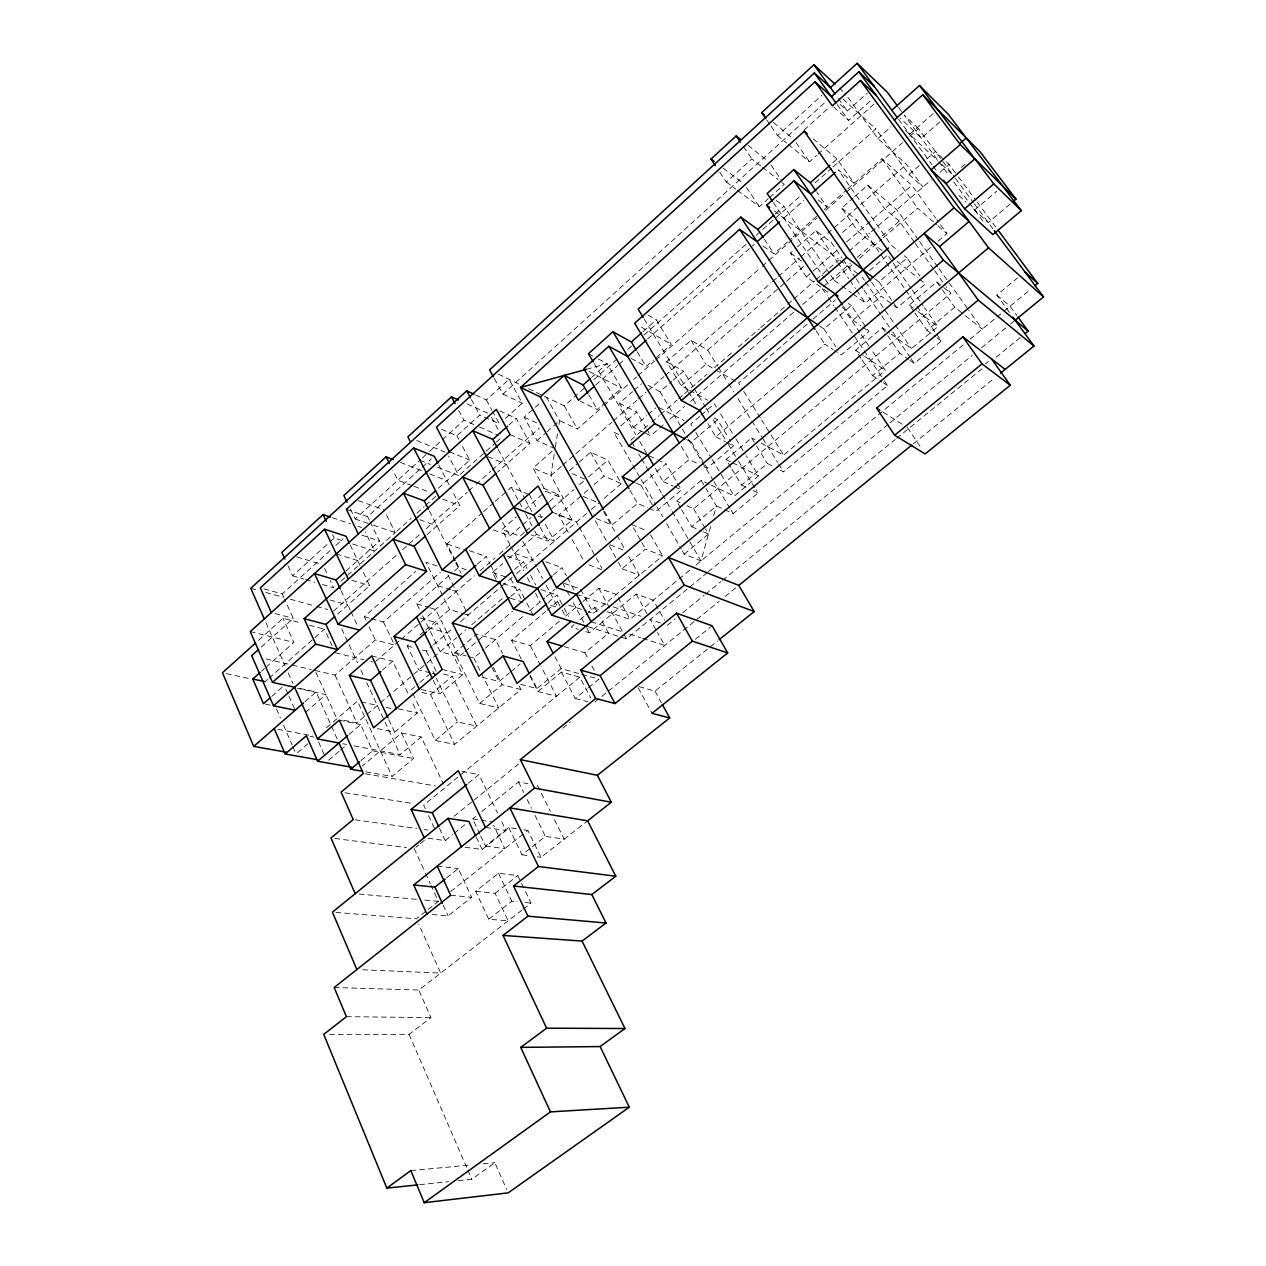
<?xml version="1.0" encoding="UTF-8"?>
<svg xmlns="http://www.w3.org/2000/svg" width="1266" height="1266" viewBox="0 0 1266 1266"><rect width="100%" height="100%" fill="white"/><g stroke="black" fill="none" stroke-linecap="round" stroke-linejoin="round"><path stroke-width="0.75" stroke-dasharray="5 3.75" d="M554.207 454.415L550.852 475.573L563.512 498.567L545.788 491.303L533.081 468.056L552.182 451.218M555.363 447.167L557.499 433.716M558.971 424.442L559.572 420.66L546.406 397.271M682.263 550.757L684.226 554.144L700.953 560.917L711.16 524.662M713.755 515.452L716.414 505.973L705.953 488.407M287.983 565.76L292.573 575.808L328.448 543.241M329.872 541.943L334.177 538.034L345.191 541.595M350.318 508.932L355.176 518.981L420.834 459.368M422.274 458.07L428.019 452.848M429.459 451.551L463.957 420.233L477.836 426.294M475.652 394.96L486.381 399.882L509.043 379.294L522.304 403.205L505.118 418.65M719.768 172.192L726.336 182.051L751.798 158.946L761.072 166.21M771.2 126.378L777.561 135.557L821.856 95.346M263.961 588.864L282.239 593.928L330.046 550.631M335.838 545.377L343.086 538.81M346.393 509.312L367.615 516.623L431.374 458.878M441.581 429.301L456.884 435.773L479.751 415.058L499.39 423.809L492.885 411.846M494.341 378.566L502.903 394.122L825.606 101.897M804.005 130.113L828.834 107.689M258.517 640.327L283.046 618.283L301.846 623.22M840.133 104.461L847.365 110.997L867.305 93.083M261.334 646.958L293.269 618.346L284.597 599.15M346.156 570.919L379.515 541.009L370.163 521.845M438.416 488.217L469.749 460.128L462.391 446.218M508.948 424.965L516.259 418.413L529.979 443.353L497.554 472.123M833.708 107.072L848.631 120.428L871.973 99.523M340.934 581.189L395.214 532.606L385.639 513.221M396.669 531.309L411.134 518.348M416.925 513.173L424.157 506.701M425.598 505.403L435.726 496.335M460.254 474.402L494.911 443.369M496.351 442.071L502.127 436.912M555.125 448.639L537.069 440.6L524.14 417.194L533.888 408.475M535.281 407.241L539.443 403.506M737.334 190.264L759.347 206.674L768.145 198.809M769.601 197.496L784.255 184.377L779.619 180.737M788.196 144.308L809.465 161.811L816.649 155.386M818.073 154.104L874.205 103.875M261.587 671.154L264.531 668.527M266.002 667.214L293.87 642.416L283.046 618.283M591.586 377.426L607.094 363.611L621.559 388.187L597.315 409.567L580.192 401.164M643.081 331.581L656.279 319.839L671.297 344.368L654.997 358.737M775.203 213.97L783.891 206.247L829.784 273.852M832.759 162.744L836.984 158.994L854.154 183.254L838.187 169.85L891.517 245.446L898.575 251.143M333.48 611.114L396.701 554.904M402.572 549.666L420.217 533.983M426.104 528.761L467.265 492.158M468.736 490.86L474.608 485.622M476.079 484.324L490.781 471.253M492.252 469.939L539.3 428.114M528.618 388.709L564.304 405.895L584.971 387.507M593.817 379.642L617.444 358.626M627.778 349.448L633.68 344.194M644.014 334.999L747.367 243.119M756.229 235.239L800.523 195.866M815.272 182.747L831.525 168.299M832.996 166.985L875.819 128.926L909.004 174.486L922.993 187.02L906.488 164.406L877.829 138.516L844.881 93.193M337.611 614.057L369.656 585.62L362.472 570.602M426.959 534.774L459.827 505.593L452.057 490.607M595.764 384.975L617.571 365.621M619.027 364.339L624.85 359.148M647.591 338.987L754.204 244.37M783.812 218.1L803.72 200.439M264.752 682.01L267.664 679.431M269.12 678.149L324.413 629.123L332.151 645.961M537.069 440.6L545.504 433.114M546.912 431.88L559.572 420.66L577.407 429.016L602.553 406.877M877.829 138.516L891.042 126.806M271.779 696.395L282.856 686.631M631.101 358.389L646.103 366.57L653.509 360.035M763.287 246.158L774.048 253.833L791.63 238.34M793.102 237.043L816.744 216.217M824.134 209.697L846.368 190.122M847.84 188.808L881.927 158.772L911.821 185.295L935.606 218.021M909.637 134.354L933.279 113.544M365.89 620.008L364.307 616.684L415.723 571.393M455.364 560.569L446.914 543.937L482.014 513.015M483.485 511.733L493.724 502.713M495.18 501.431L506.891 491.129M508.346 489.831L511.274 487.252L527.431 493.772M604.024 405.579L627.683 384.737M633.601 379.531L636.561 376.92M638.032 375.622L654.3 361.301M655.772 360.003L760.771 267.537M762.243 266.24L816.95 218.053M825.828 210.251L845.055 193.318M846.527 192.021L902.516 142.71M909.779 136.317L918.483 128.657L954.263 176.797M643.793 432.386L633.427 427.291L619.359 403.253L632.589 391.637M634.06 390.355L641.403 383.899M687.944 389.406L681.235 385.734L666.644 361.744L691.046 340.317L707.678 350.096L717.521 365.906M827.901 292.209L806.426 276.906L790.443 253.058L796.108 248.073M797.517 246.838L815.921 230.681L831.224 242.344L842.001 258.058M881.848 250.51L858.301 231.82L841.716 208.035L853.316 197.86M854.756 196.578L867.811 185.121L896.803 209.713L918.451 239.97M939.847 121.884L921.332 138.136L900.237 118.181M371.286 618.615L383.503 622.002L440.331 572.279M561.265 466.458L550.852 475.573L533.081 468.056M562.753 465.16L611.858 422.195M613.345 420.898L637.146 400.056M638.634 398.758L646.087 392.254M647.575 390.941L663.938 376.619M665.425 375.322L771.073 282.888M772.561 281.574L777.023 277.681M778.511 276.368L799.352 258.137M800.84 256.84L826.128 234.716M827.616 233.403L906.488 164.406M315.044 670.426L335.063 675.11L375.337 639.979L394.517 645.043L374.435 662.435L370.922 661.564M419.268 608.962L416.751 603.85L448.892 575.808M454.526 570.903L458.751 567.215L466.141 569.668M510.04 544.855L501.953 529.536L516.496 516.86M525.232 509.233L545.788 491.303M569.478 470.651L577.913 463.277M579.322 462.058L590.573 452.231L607.886 460.112L621.337 483.644L601.603 500.576M620.878 425.803L636.703 412.004L645.707 427.291M648.002 385.339L659.982 391.7L671.755 381.43M673.227 380.148L683.513 371.175L693.182 386.985M707.678 350.096L785.157 282.524M786.645 281.226L806.015 264.325M842.555 232.453L856.718 220.094L879.933 253.279M909.004 174.486L919.274 165.529M926.617 159.136L935.432 151.445L944.99 160.497M304.948 701.712L316.104 691.98L339.003 743M305.47 712.362L325.948 694.575L297.51 688.324M633.427 427.291L646.799 415.675M648.287 414.378L655.709 407.921M681.235 385.734L705.906 364.291L714.182 369.055M806.426 276.906L838.013 249.449M846.717 241.901L911.821 185.295M477.298 564.193L486.191 556.47L489.768 563.37M493.234 529.868L509.818 535.945L521.054 526.165M522.462 524.947L530.897 517.604M549.365 501.573L557.91 494.151L572.121 520.025L547.672 541.041L531.324 534.948M395.324 644.331L399.803 640.454M401.29 639.172L474.449 575.761M480.036 570.919L494.974 557.974M499.31 554.207L509.739 545.171M524.393 532.464L520.073 536.214L501.953 529.536M525.833 531.214L531.593 526.229M538.097 516.101L541.674 517.493L544.602 514.961M551.929 508.615L573.878 489.594M579.701 484.546L585.588 479.434L571.567 473.389M588.563 476.871L607.886 460.112M630.769 440.283L650.202 423.43M651.689 422.148L659.175 415.659M660.662 414.362L677.104 400.119M678.592 398.822L683.086 394.945M684.574 393.647L706.998 374.214M714.467 367.741L732.397 352.201M738.379 347.011L759.299 328.875M760.803 327.577L786.202 305.565M787.705 304.267L792.184 300.374M793.671 299.093L814.608 280.957M816.095 279.659L838.519 260.226M848.98 251.159L869.9 233.023M871.388 231.725L931.175 179.93M940.132 172.16L949.104 164.374L957.27 175.341M430.203 672.832L418.809 669.967L407.272 646.008L410.105 643.571M419.98 635.041L424.221 631.37M425.629 630.151L449.557 609.5L462.612 613.393M495.971 579.306L492.427 572.469L502.744 563.56M508.631 558.464L536.547 534.363L554.429 541.057L544.412 522.542M568.276 532.432L558.812 515.135L581.331 495.686M584.164 493.234L588.437 489.546M594.118 484.641L604.088 476.032L621.337 483.644M645.518 433.225L650.692 435.773L658.051 429.427M659.523 428.161L663.938 424.347M669.825 419.268L684.637 406.465M690.587 401.322L793.687 312.275M802.597 304.584L821.887 287.92L827.315 295.991M823.311 286.702L850.261 263.423M857.414 257.235L876.088 241.126M881.88 236.109L899.287 221.091L914.179 241.948M961.353 167.476L965.626 163.789M382.348 670.125L392.697 661.2L407.984 693.357M428.209 630.547L437.15 622.84L462.739 674.667L439.888 693.942L419.188 689.02M830.86 275.45L834.136 280.245L852.018 264.8M859.487 258.375L881.848 239.068M883.352 237.771L917.644 208.178L936.682 224.699M297.494 752.7L310.455 741.544M326.533 727.713L357.471 701.079L392.096 776.406L413.539 758.524L401.575 732.967L362.345 766.041M514.534 569.526L523.491 561.835L527.004 568.466M422.48 650.044L426.278 651.056L432.276 645.897M433.779 644.616L453.26 627.889M460.555 621.638L500.434 587.392M501.858 586.19L515.088 574.827M516.544 573.577L589.877 510.641M591.364 509.375L598.786 502.998M699.623 416.451L690.793 424.031L694.844 430.741M701.095 415.185L714.356 403.807L716.414 407.161M807.091 324.207L738.521 383.06L742.715 389.77M813.057 319.095L835.418 299.9M869.631 270.544L887.624 255.099M344.162 720.307L356.885 722.918L365.637 715.432M367.108 714.182L456.725 637.542M458.229 636.26L465.746 629.835M471.759 624.692L504.817 596.428M349.084 734.391L360.604 724.563L372.6 750.785L413.539 758.524M510.689 596.413L519.471 588.912L525.881 601.16M635.864 482.932L640.944 485.195L666.027 463.767L681.44 489.958L656.041 511.401L649.3 508.489M686.504 439.603L691.426 442.087L717.521 419.806L728.536 437.783M819.45 325.868L823.96 328.923L851.306 305.565L868.967 331.581L841.273 354.955L834.705 350.619M874.679 278.631L879 281.922L907.042 257.979L920.002 276.289M328.701 760.154L339.146 751.26M340.633 749.994L346.599 744.899M411.149 689.923L418.429 683.735M419.869 682.501L430.044 673.829M481.491 673.496L498.677 707.931L479.656 703.405L454.668 652.86L476.617 634.171L495.528 639.583L502.523 653.367M852.904 293.918L865.406 303.033L930.621 247.487M938.043 241.173L946.936 233.609L936.745 219.572M974.646 209.998L996.801 191.134M553.353 574.954L561.977 567.611L566.488 575.967M596.27 518.538L612.143 524.963L637.494 503.409L647.622 507.761M655.424 468.325L663.162 481.586L689.147 459.495L697.329 463.467M707.789 423.556L715.844 436.786L824.862 344.115L833.075 349.543M843.472 306.34L852.888 320.282L881.278 296.149L892.293 304.378M422.607 615.782L440.204 651.673L459.004 656.706L463.467 652.908M464.954 651.642L476.886 641.514M478.374 640.248L512.635 611.13M421.784 692.423L430.63 694.512L452.231 676.234L476.712 726.13L457.485 721.889L436.343 678.323M468.04 656.468L473.769 658.004L483.913 649.411M485.369 648.176L523.839 615.624M529.694 610.671L544.697 597.979M546.089 596.792L555.125 589.149M1010.141 204.032L988.271 222.547L971.782 207.371M360.952 760.613L372.6 750.785M377.379 728.615L394.66 732.144L417.321 713.011L411.371 700.509M548.146 602.521L557.119 594.957L563.259 606.493M703.864 466.648L707.14 468.246L733.536 445.949L729.533 439.413M893.859 305.549L897.008 307.891L925.399 283.916L919.448 279.185M521.26 659.016L511.622 640.216L545.709 611.478M547.197 610.228L557.578 601.477L561.218 602.679M680.602 507.951L676.614 501.146L701.19 480.431L709.593 484.403M730.893 467.455L726.051 459.479L751.577 437.973L754.821 439.698M860.943 358.215L855.61 350.271L882.323 327.767L889.713 333.053M913.767 311.325L909.352 304.979L936.713 281.922L942.363 286.48M354.037 745.864L400.167 754.615L421.214 736.986L443.496 784.097M511.622 640.216L530.28 645.628L559.651 621.02M565.522 616.099L581.553 602.679M582.993 601.477L598.786 588.247L616.289 594.387M618.362 562.215L622.017 568.782L645.518 549.096L662.577 555.853L593.532 613.33L588.215 611.573M686.852 505.704L693.673 508.758L950.845 293.316L946.272 286.907M482.536 677.263L499.105 681.519L509.597 672.768M511.084 671.518L520.073 664.001M412.811 693.404L435.235 740.436L457.485 721.889M479.656 703.405L502.064 684.7L520.896 689.511L454.652 744.408L435.235 740.436M574.131 624.613L571.203 627.066L578.467 629.344M579.986 619.723L584.386 616.067M585.857 614.849L594.656 607.506L600.037 609.31M681.599 509.66L691.568 526.688L716.414 505.973L723.092 509.027M731.859 469.053L741.56 485.005L767.386 463.483L773.842 466.822M862.004 359.797L872.654 375.685L899.683 353.151L908.466 359.322M914.875 312.908L927.044 330.347L954.738 307.242L963.917 314.538M711.27 485.21L734.296 496.13L758.635 475.858L746.275 455.76M761.325 443.163L783.622 455.064L885.361 370.337L871.04 349.147M891.185 334.113L911.457 348.609L937.853 326.628L924.465 307.559M585.731 631.623L589.37 632.763L636.086 594.039L653.303 600.179L664.555 620.245M684.226 554.144L708.533 533.999L705.558 528.951M724.769 509.802L733.125 513.616L757.986 493.012L755.944 489.641M780.299 470.161L783.527 471.838L887.608 385.576L884.443 380.86M909.938 360.351L914.321 363.437L941.35 341.029L935.875 333.195M1009.429 312.338L996.833 295.057L1017.5 277.934M520.627 684.336L536.958 688.562L561.139 668.606L580.034 673.876M530.027 676.123L537.923 691.505L561.439 672.104L579.781 677.183L590.763 698.009M564.035 646.594L584.876 652.781L608.598 633.222L600.226 617.792M607.221 611.715L630.041 619.343L690.54 569.51M695.984 565.016L964.312 343.941M970.104 339.161L995.424 318.288M996.896 317.086L1001.279 313.477M1003.938 311.278L1030.445 289.439M579.781 677.183L423.667 805.208L425.265 808.658M588.01 626.67L626.48 638.903L706.713 573.102M708.248 571.852L888.415 424.126M889.951 422.876L972.399 355.255M981.561 347.754L1009.034 325.22M1010.569 323.954L1015.142 320.203M468.373 783.163L478.928 774.555L497.554 813.009M561.439 672.104L575.223 698.484L587.076 688.815M588.548 687.612L598.913 679.146L581.917 674.398M985.407 363.896L988.461 361.396M667.372 625.262L675.015 619.027M682.659 612.791L704.054 595.352M705.589 594.102L720.876 581.632M722.411 580.398L895.173 439.539M896.708 438.305L982.321 368.501M996.073 357.281L1020.538 337.342M415.786 847.35L418.856 844.849M420.375 843.615L426.531 838.63M454.051 816.317L472.487 801.362M474.022 800.112L518.443 764.094M562.753 728.172L570.523 721.857M595.02 701.997L719.135 601.334M725.022 596.571L737.287 586.633M913.308 443.875L994.443 378.091M427.987 838.219L445.189 840.561L452.579 834.595M454.067 833.408L465.888 823.865M479.893 834.167L472.614 818.912L475.668 816.443M481.792 811.506L518.474 781.929L527.922 783.686M695.303 639.298L712.093 625.752M639.045 686.599L655.013 691.109L717.585 640.944M480.7 835.861L485.543 846.036L508.758 827.521L516.386 828.676M446.597 877.86L458.245 868.571L471.648 897.309L448.085 915.856L428.81 914.258M465.16 847.255L482.172 849.502L506.02 830.496L500.94 820.004M425.645 911.441L416.356 918.8L332.42 912.169M428.082 909.494L438.353 901.36L431.12 885.535M450.712 891.549L527.843 830.417L541.025 857.319L587.63 820.811M475.668 891.296L495.133 893.29L508.172 920.841L488.739 919.227L475.668 891.296L498.519 873.287L517.794 875.534L523.602 887.608M508.758 827.521L521.988 854.803L530.755 847.888M532.226 846.732L545.377 836.367L564.193 839.168L553.812 818.374M495.133 893.29L517.794 875.534M488.739 919.227L511.844 901.234L517.604 901.803M334.192 987.496L418.793 990.044L521.909 910.207M523.428 909.02L531.071 903.117L524.425 889.333M329.556 1034.385L409.076 1034.354L430.946 1017.611L418.793 990.044M458.276 1180.656L471.791 1179.247L494.864 1162.71L506.59 1189.328M586.411 369.308L607.094 363.611L595.226 357.313M419.663 1184.675L448.623 1181.669M410.801 1170.607L469.449 1165.1M483.137 1163.802L494.864 1162.71M346.409 1016.677L430.946 1017.611M362.725 969.788L440.695 973.095L418.698 924.053M359.069 894.033L417.084 899.398M424.806 900.11L438.353 901.36M450.664 895.268L471.648 897.309M525.295 902.547L531.071 903.117M437.245 866.118L458.245 868.571M334.857 838.488L406.513 847.603M521.988 854.803L529.599 855.816M537.227 856.813L541.025 857.319M485.543 846.036L504.833 848.647L493.566 825.226M355.145 819.782L416.546 828.455M424.221 829.547L428.05 830.085M485.479 827.442L506.02 830.496M524.013 829.831L527.843 830.417M472.614 818.912L491.952 821.887M344.938 792.753L414.061 803.688M365.288 773.779L435.409 785.901M365.795 771.833L392.096 776.406M462.058 771.405L478.928 774.555M310.186 736.401L313.968 737.129M342.769 743.712L346.52 744.424M277.998 729.279L312.386 735.862M339.272 720.196L360.604 724.563M401.575 732.967L421.214 736.986M265.369 704.118L271.098 705.304M299.979 688.435L316.104 691.98M361.079 701.886L377.315 705.447M386.098 707.378L396.638 709.704M226.298 673.591L249.37 678.639M398.299 708.818L417.321 713.011M266.129 658.985L290.42 664.666M292.304 665.109L311.262 669.54M250.272 631.592L293.87 642.416M335.237 652.702L363.88 659.823M371.745 655.915L392.697 661.2M443.48 674.018L452.231 676.234M432.102 673.306L437.799 674.731M442.23 669.429L462.739 674.667M537.923 691.505L556.502 696.284L541.12 666.581M575.223 698.484L588.025 701.791M309.363 625.182L324.413 629.123M274.991 613.519L293.269 618.346M407.272 646.008L414.884 648.034M454.668 652.86L466.125 655.946M250.763 588.342L258.28 590.415M265.797 592.472L282.714 597.141M290.246 599.214L314.68 605.939M316.563 606.446L327.831 609.547M364.307 616.684L369.545 618.125M329.856 599.926L347.834 604.99M428.462 627.714L447.278 633.032M420.344 618.014L437.15 622.84M292.573 575.808L303.777 579.053M305.628 579.606L314.965 582.313M322.434 584.481L333.623 587.725L330.331 580.683M416.751 603.85L428.066 607.205M429.949 607.759L435.599 609.437L459.004 656.706M351.837 580.287L369.656 585.62M464.464 613.963L468.198 615.07L453.829 586.538M296.782 556.882L319.159 563.671M336.281 553.891L357.677 560.601M437.64 585.636L450.712 589.719M452.579 590.304L456.314 591.475M510.293 598.169L523.064 602.268M591.175 621.748L622.429 631.829M629.788 634.203L640.818 637.763M642.653 638.349L664.713 645.47L657.465 632.446M352.549 543.969L374.578 551.074L365.162 531.688M550.884 605.385L556.28 607.142M437.229 566.013L426.009 562.341L449.557 609.5M503.219 583.563L519.471 588.912M568.513 605.085L586.443 610.987M361.854 535.17L379.515 541.009M492.427 572.469L507.049 577.375M541.088 589.592L557.119 594.957M332.23 517.683L350.587 523.855M357.946 526.308L361.617 527.542M355.176 518.981L371.555 524.551M373.375 525.168L395.214 532.606M576.378 594.324L605.923 604.373M613.298 606.873L640.992 616.289M660.504 622.935L650.218 619.438L656.563 630.816M446.914 543.937L465.429 550.314M469.417 550.678L486.191 556.47M564.351 583.452L580.366 588.975L593.532 613.33M506.938 556.027L523.491 561.835M358.405 500.687L383.899 509.692M419.663 519.725L436.992 525.865M514.534 553.384L532.606 559.794M545.678 561.803L561.977 567.611M588.832 564.889L602.885 570.032M622.017 568.782L639.298 575.223L628.379 555.742M442.689 499.168L459.827 505.593M412.146 485.622L397.841 480.241L392.792 470.208M413.935 486.302L430.029 492.363M610.038 544.807L625.657 550.884M400.388 462.406L421.863 470.762M429.728 473.943L446.882 480.621M552.403 512.208L572.121 520.025M558.812 515.135L576.489 522.13L578.372 525.548M419.853 460.27L430.472 464.48M437.561 467.281L458.798 475.684L448.56 456.077M416.72 440.505L445.078 452.089M543.51 488.233L557.91 494.151M631.544 524.472L646.958 530.802M449.367 451.756L469.749 460.128M487.869 456.63L506.321 464.337M583.072 496.414L597.046 502.254M691.568 526.688L701.744 531.071M703.437 531.815L708.533 533.999M479.577 427.053L498.662 435.393M510.087 434.586L529.979 443.353M676.614 501.146L680.032 502.665M467.138 403.901L487.996 413.286M499.643 410.864L516.259 418.413M524.14 417.194L540.598 424.743M663.162 481.586L673.132 486.144M674.794 486.904L681.44 489.958M502.903 394.122L522.304 403.205M649.347 455.855L656.025 459.02M657.687 459.811L666.027 463.767M618.805 434.539L613.678 432.086L640.137 477.852M498.44 374.182L519.835 384.484M741.56 485.005L746.497 487.41M753.064 490.607L757.986 493.012M726.051 459.479L731.004 461.979M732.666 462.802L758.635 475.858M619.359 403.253L636.703 412.004M715.844 436.786L725.497 441.787M727.111 442.625L733.536 445.949M589.054 371.365L621.559 388.187M658.89 407.51L684.162 420.597M588.453 353.705L593.532 356.411M714.293 418.081L717.521 419.806M689.622 390.324L707.821 400.246M666.644 361.744L683.513 371.175M641.403 327.15L671.297 344.368M715.828 370.004L735.309 381.208M648.034 314.981L656.279 319.839M883.082 412.178L902.531 424.458M872.654 375.685L881.627 381.62M883.13 382.617L887.608 385.576M855.61 350.271L863.159 355.366M864.678 356.379L885.361 370.337M852.888 320.282L860.927 325.932M862.542 327.055L868.967 331.581M848.362 303.46L851.306 305.565M790.443 253.058L804.448 263.201M834.136 280.245L840.387 284.803M841.953 285.942L851.338 292.778M927.044 330.347L935.637 336.756M937.062 337.832L941.35 341.029M726.336 182.051L735.768 189.093M774.46 211.074L838.282 259.055M839.801 260.195L859.171 274.769M723.108 168.156L742.715 182.984M909.352 304.979L916.584 310.471M918.024 311.578L937.853 326.628M776.295 200.439L783.891 206.247M762.607 167.413L778.084 179.535M748.079 145.384L767.386 160.687M897.135 261.445L917.961 277.998M965.452 315.756L982.274 329.128L968.601 310.028M818.232 200.012L827.125 207.07L817.013 192.479M841.716 208.035L856.718 220.094M904.225 255.7L907.042 257.979M943.787 287.619L950.845 293.316M777.561 135.557L786.677 143.058M773.352 122.343L792.326 138.136M899.287 221.091L884.712 208.858L867.811 185.121M813.183 138.801L836.984 158.994M996.833 295.057L1010.046 306.245L1016.851 315.566M938.153 225.981L946.936 233.609M842.998 99.017L875.819 128.926M839.263 88.019L843.488 91.896M958.916 195.518L966.069 202.101M905.475 130.445L937.489 160.481M941.667 164.39L952.823 174.85M946.367 161.795L949.104 164.374M918.483 128.657L904.24 115.095L937.726 160.228M958.425 176.908L975.928 200.408M977.099 201.974L996.912 228.608M955.434 178.379L973.396 202.544M974.266 203.715L993.098 229.051M898.575 107.452L903.117 113.56M938.881 161.779L949.263 175.784M953.884 182.003L984.901 223.829M898.48 119.257L931.966 164.58M933.137 166.162L937.837 172.524M838.329 98.495L847.365 110.997M881.927 158.772L917.644 208.178M837.174 104.556L848.631 120.428M919.591 241.553L937.821 267.031M938.961 268.629L948.092 281.369M949.231 282.951L967.461 308.429M915.334 243.563L933.659 269.247M934.814 270.845L945.116 285.293M936.713 281.922L941.224 288.252M942.347 289.835L954.738 307.242M888.748 256.681L892.087 261.461M893.21 263.043L911.061 288.474M912.185 290.072L923.341 305.961M881.057 254.877L904.684 288.648M905.807 290.246L915.935 304.71M917.059 306.325L934.783 331.629M796.029 142.567L809.465 161.811M766.974 120.27L770.139 124.843M879 281.922L897.008 307.891M871.657 282.223L881.278 296.149M862.13 276.985L864.362 280.245M865.485 281.875L911.457 348.609M843.077 259.625L855.12 277.175M856.227 278.789L862.858 288.442M863.966 290.056L880.535 314.205M881.642 315.804L891.581 330.299M892.688 331.914L910.017 357.17M911.093 358.737L914.321 363.437M771.073 165.086L782.056 181.165M815.921 230.681L836.636 260.97M837.744 262.584L848.806 278.773M849.913 280.387L855.452 288.474M856.56 290.088L865.406 303.033M882.323 327.767L886.659 334.113M887.751 335.696L899.683 353.151M743.474 146.682L751.798 158.946M773.399 202.718L824.182 277.824M825.274 279.438L828.55 284.28M842.412 306.768L860.041 332.847M861.133 334.477L869.948 347.517M828.407 297.589L833.819 305.66M834.911 307.274L863.111 349.179M864.203 350.793L883.383 379.294M746.386 187.352L759.347 206.674M907.405 427.512L920.952 447.721M764.316 239.195L774.048 253.833M823.96 328.923L835.861 346.821M816.143 330.932L824.862 344.115M743.759 391.431L760.55 418.223M761.594 419.901L769.981 433.288M771.026 434.966L783.622 455.064M718.502 367.488L727.602 382.095M728.63 383.74L733.789 392.017M737.92 398.632L761.641 436.707M762.67 438.368L777.64 462.391M778.622 463.957L783.527 471.838M691.046 340.317L705.906 364.291M751.577 437.973L755.517 444.35M756.514 445.933L767.386 463.483M720.528 413.871L734.945 437.324M735.973 439.001L745.247 454.083M694.164 388.567L705.115 406.497M706.127 408.158L709.166 413.127M713.217 419.758L727.396 442.942M728.409 444.603L737.508 459.511M738.521 461.156L754.916 487.964M644.172 319.079L687.596 390.403M688.609 392.064L696.696 405.342M695.857 432.418L711.033 457.564M712.046 459.241L720.132 472.645M721.145 474.323L734.296 496.13M637.257 351.837L646.103 366.57M691.426 442.087L704.197 463.34M705.178 464.97L707.14 468.246M659.982 391.7L681.345 427.322M682.374 429.032L687.454 437.498M688.482 439.207L712.9 479.909M713.913 481.602L730.086 508.568M731.099 510.261L733.125 513.616M681.25 446.249L689.147 459.495M701.19 480.431L705.004 486.824M646.704 428.984L650.692 435.773M693.673 508.758L704.561 527.273M594.26 363.643L635.754 434.665M639.726 441.47L647.67 455.064M631.766 441.976L634.725 447.072M638.681 453.877L640.659 457.263M641.64 458.972L661.422 492.949M662.403 494.658L671.297 509.945M672.293 511.638L700.953 560.917M641.118 479.545L655.804 504.976M656.785 506.685L662.672 516.845M666.581 523.633L681.282 549.064M588.785 394.802L597.315 409.567M640.944 485.195L654.158 508.125M629.914 490.148L637.494 503.409M650.518 534.758L662.577 555.853M564.304 405.895L577.407 429.016M590.573 452.231L604.088 476.032M633.411 527.748L640.865 540.883M641.783 542.528L645.518 549.096M604.483 511.306L612.143 524.963M603.581 511.543L616.051 533.777M617.017 535.486L624.692 549.175M595.273 520.753L606.446 540.804M609.215 545.788L617.444 560.569M636.086 594.039L648.334 616.051M579.322 527.257L601.936 568.323M618.125 597.71L630.041 619.343M572.058 539.363L584.37 561.867M598.786 588.247L626.48 638.903M655.013 691.109L661.438 702.852M486.381 399.882L491.952 410.137M491.509 417.321L500.355 433.637M594.656 607.506L599.293 616.083M638.191 687.802L652.022 713.296M529.235 494.484L536.341 507.634M539.902 514.202L541.674 517.493M471.363 399.502L479.751 415.058M498.25 449.367L524.583 498.234M525.501 499.928L531.894 511.78M540.218 527.242L547.672 541.041M567.39 577.628L574.59 590.985M511.274 487.252L518.411 500.545M519.297 502.206L521.972 507.191M525.58 513.917L533.809 529.251M534.727 530.96L536.547 534.363M562.579 582.835L566.108 589.418M566.994 591.048L569.637 595.985M573.166 602.553L585.762 626.021M586.664 627.699L589.37 632.763M458.609 410.216L463.957 420.233M564.145 608.139L568.545 616.384M557.578 601.477L561.202 608.297M562.12 610.006L565.744 616.827M584.876 652.781L588.389 659.364M591.902 665.963L594.529 670.901M522.763 541.262L536.246 566.646M537.164 568.355L542.623 578.625M546.247 585.462L558.084 607.712M456.884 435.773L458.719 439.255M502.649 522.383L509.818 535.945M530.517 575.112L535.771 585.082M510.942 546.564L523.665 570.697M527.305 577.628L530.96 584.56M535.518 593.216L540.091 601.872M526.783 602.917L533.192 615.149M554.951 656.753L561.139 668.606M510.704 578.594L521.291 598.881M438.78 464.954L451.202 488.945M490.654 565.095L497.807 578.91M530.28 645.628L540.218 664.84M530.027 675.031L536.958 688.562M456.219 562.231L458.751 567.215M519.155 686.077L520.896 689.511M429.364 510.878L454.81 560.965M455.697 562.721L461.046 573.245M448.022 575.033L452.991 584.892M493.297 667.277L502.064 684.7M492.047 667.499L499.105 681.519M473.769 658.004L480.637 671.771M537.385 785.442L550.346 811.443M518.474 781.929L523.681 792.469M527.147 799.479L531.483 808.262M534.964 815.288L545.377 836.367M367.615 516.623L369.308 520.104M426.278 651.056L436.153 671.344M432.956 671.36L435.488 676.582M433.209 680.127L439.888 693.942M430.63 694.512L454.652 744.408M350.16 544.902L361.665 568.94M383.503 622.002L394.517 645.043M498.519 873.287L511.844 901.234M332.594 534.679L334.177 538.034M476.332 837.237L482.172 849.502M369.039 626.67L375.337 639.979M341.108 590.684L350.191 610.022M350.983 611.7L358.056 626.781M324.555 568.339L327.024 573.625M388.836 719.642L394.66 732.144M439.508 828.36L445.189 840.561M341.788 628.996L357.566 662.941M360.857 670.03L363.326 675.348M366.618 682.421L400.167 754.615M428.494 815.589L434.918 829.436M443.163 905.079L448.085 915.856M335.063 675.11L356.885 722.918M414.251 848.584L424.696 871.451M425.503 873.223L430.313 883.779M282.239 593.928L283.806 597.41M315.835 672.151L336.883 718.803M265.971 622.635L285.072 665.742M288.252 672.911L293.016 683.672M318.573 741.908L324.856 756.103M285.815 688.957L288.157 694.274M288.933 696.047L295.184 710.226M276.494 708.992L280.403 717.98M283.537 725.165L292.145 744.946M292.921 746.75L296.054 753.935M409.076 1034.354L467.091 1168.376M467.866 1170.195L471.791 1179.247"/><path stroke-width="1.5" d="M330.394 517.066L323.052 514.597L281.843 552.356L284.913 559.05M393.22 459.621L386.067 456.836L343.83 495.544L347.074 502.238M458.45 400.009L451.503 396.875L407.858 436.881L410.421 441.897M715.401 165.609L711.017 159.041L736.195 135.968L740.657 139.497M765.914 118.735L761.673 112.627L813.927 64.74L835.038 84.142M473.864 394.137L466.711 390.862L250.763 588.342L264.357 619.027M897.452 105.933L887.26 92.181L857.145 63.3L830.433 87.56L814.37 72.937L489.594 369.925L493.392 376.841M349.321 543.161L345.982 536.198L324.587 529.204L260.305 587.851L271.335 612.554M437.878 463.214L434.27 456.251L413.65 447.958L346.393 509.312L358.325 533.999M874.426 86.674L858.823 71.83L831.461 96.612L815.035 81.768L436.469 427.133L449.367 451.756M807.233 133.753L804.258 131.237L520.579 387.443L592.741 517.114M876.341 95.599L860.405 80.518L832.348 105.853L815.035 81.768M255.637 642.922L222.468 672.752L253.706 746.402L286.433 752.226M258.581 649.426L251.697 655.614L273.503 705.779L295.184 710.226M359.639 630.136L338.069 624.36L314.49 573.577L336.076 579.97L344.716 572.216M462.834 576.758L442.119 570.032L403.49 493.202L424.284 500.877L435.583 490.749M527.685 533.603L472.709 430.677L492.87 439.397L507.492 426.278M586.411 369.308L520.579 387.443L540.281 396.891L564.225 375.416L583.12 384.959L587.851 393.156M636.276 350.191L631.37 342.01L612.966 331.724L588.453 353.705L593.295 361.997M763.24 237.565L757.828 229.447L740.8 217.119L638.143 309.157L643.175 317.418M815.89 190.865L810.272 182.763L793.845 169.549L767.164 193.476L772.371 201.167M304.156 618.663L325.916 624.423L337.5 649.569L315.74 644.109L304.156 618.663L510.087 434.586L496.319 409.345L250.272 631.592L272.491 682.374L294.598 687.248L317.497 738.917L339.003 743L350.777 769.222L362.044 771.184M646.166 340.238L627.778 356.569L608.883 346.267L583.832 368.659L628.759 446.107L647.67 455.064L653.493 465.018M779.603 221.835L757.131 241.774L739.676 229.352L634.63 323.257L681.377 400.531L699.734 410.326L705.779 420.249M838.045 296.07L818.342 281.97L766.674 205.219L794.004 180.785L810.826 194.125L835.307 172.413M270.386 697.613L263.455 703.722L252.773 679.003L260.116 672.452M583.12 384.959L590.162 378.676M631.37 342.01L641.625 332.879M757.828 229.447L773.763 215.267M810.272 182.763L829.958 165.245M891.802 110.205L919.512 85.534L948.392 114.383L1021.282 210.647L992.876 234.574L964.629 208.811L943.708 180.484M325.916 624.423L334.683 616.653M273.503 705.779L426.579 571.33L405.611 564.62L393.077 539.174L414.061 546.216L425.518 536.04M489.546 528.508L462.596 477.029L482.947 485.084L496.098 473.421M594.324 386.241L578.467 400.309L564.225 375.416M894.35 120.017L922.756 94.792L979.868 151.493L1015.965 199.094L1013.053 201.563M272.491 682.374L315.74 644.109M338.069 624.36L405.611 564.62M442.119 570.032L538.113 486.002L552.403 512.208L479.149 575.619L465.682 549.397M253.706 746.402L303.555 702.931M960.498 142.995L966.259 137.978M416.593 616.938L442.23 669.429L373.549 727.823L349.369 675.348L371.745 655.915L396.4 708.39M419.188 689.02L394.043 636.529L475.969 565.348M513.68 507.381L533.714 515.167L547.941 502.808M1015.965 199.094L960.245 144.53L931.096 169.866L946.05 183.665L974.836 158.82M628.759 446.107L654.712 423.635L684.859 438.78M681.377 400.531L790.332 306.23L817.947 324.856M818.342 281.97L846.717 257.394L873.223 277.539M274.184 728.551L285.182 753.998L306.388 735.688L317.655 761.246L351.758 767.228M349.369 675.348L370.527 680.333L380.876 671.407M394.043 636.529L414.805 642.131L426.721 631.845M317.497 738.917L339.272 720.196L363.342 773.447L341.092 792.152L353.214 819.513L330.996 837.997L355.192 893.669M529.156 673.338L523.08 661.501L503.061 655.962L478.865 676.313L452.31 623.014L511.543 572.09M628.965 488.486L622.318 476.871L888.526 248.025M503.267 554.73L517.351 581.648L954.026 207.83L969.123 221.455L939.594 246.554L924.101 233.435L943.328 260.147L1028.182 331.106L1025.128 333.607M317.655 761.246L347.644 735.625M452.31 623.014L472.629 628.901L509.217 597.663M964.629 208.811L993.778 183.918L1021.282 210.647M479.149 575.619L499.595 582.36L513.379 608.946L551.913 576.172M542.054 560.506L556.518 587.566L943.328 260.147M350.777 769.222L359.497 761.847M546.643 603.787L533.192 615.149L513.379 608.946M517.351 581.648L537.528 588.405L551.66 615.118L988.54 247.804L1043.532 296.924L1015.142 320.203M553.179 653.367L546.991 641.53L571.172 621.321M1000.567 373.122L1033.958 346.029L978.207 300.089L517.003 683.387L503.061 655.962M991.515 358.895L1010.284 385.244L925.114 453.94L894.635 435.203L876.61 408.095L962.872 336.851L1005.157 369.387M1034.828 285.831L1037.74 283.426L998.083 230.175M424.157 837.696L411.134 809.449L458.308 770.709L485.479 827.442M597.378 775.283L611.32 802.233L534.521 788.101L520.342 759.632L597.378 775.283L669.698 717.949L652.022 713.296L727.713 652.955L692.375 641.166L615.023 703.564L595.7 698.468L580.73 670.141L684.273 585.082L754.204 611.573L719.104 639.71M411.134 809.449L432.212 812.693L466.869 784.398M580.73 670.141L600.131 675.617L676.566 613.219L712.093 625.752L727.713 652.955M894.635 435.203L982.005 363.88L1010.284 385.244M475.51 835.497L468.847 821.476L448.037 818.327L332.42 912.169L356.885 969.534M520.342 759.632L595.7 698.468M684.273 585.082L668.48 557.499L738.79 585.398L911.773 445.126M426.895 914.099L413.729 884.966L534.521 788.101M413.729 884.966L434.95 887.134L445.141 879.015M587.63 820.811L615.782 876.214L538.477 866.498L509.85 807.882L587.63 820.811L611.32 802.233M513.521 886.01L591.823 894.54L606.034 923.009L527.969 916.173L513.521 886.01L538.477 866.498M503.029 935.416L582.107 941.097L624.961 1028.514L546.611 1028.198L503.029 935.416L527.969 916.173M591.823 894.54L615.782 876.214M582.107 941.097L606.034 923.009M520.737 1047.378L600.131 1046.571L629.313 1107.196L550.441 1111.88L520.737 1047.378L546.611 1028.198M437.245 866.118L450.664 895.268L334.192 987.496L346.409 1016.677L323.748 1034.401L386.842 1188.109L410.801 1170.607L424.237 1202.7L508.157 1192.873L629.313 1107.196M600.131 1046.571L624.961 1028.514M424.237 1202.7L550.441 1111.88M386.842 1188.109L417.733 1184.881M285.182 753.998L317.655 759.727M252.773 679.003L264.23 681.519M546.991 641.53L562.151 646.024M551.66 615.118L587.187 626.417M556.518 587.566L576.378 594.324L591.175 621.748M622.318 476.871L634.171 482.172M876.61 408.095L879.854 410.137M766.674 205.219L769.791 207.561M711.017 159.041L714.04 161.32M761.673 112.627L764.585 115.048M1024.874 271.81L1037.74 283.426M919.512 85.534L993.778 183.918M922.756 94.792L960.245 144.53M994.269 230.634L1043.532 296.924M857.145 63.3L897.372 117.754M858.823 71.83L988.54 247.804M860.405 80.518L954.026 207.83M1017.975 317.133L1028.182 331.106M1012.863 317.054L1033.958 346.029M813.927 64.74L834.943 93.811M814.37 72.937L836.035 102.957M939.594 246.554L978.207 300.089M962.872 336.851L982.005 363.88M804.258 131.237L894.16 259.071M793.845 169.549L870.597 280.688M794.004 180.785L846.717 257.394M736.195 135.968L740.357 142.093M835.085 293.949L842.412 304.789M740.8 217.119L815.051 329.287M739.676 229.352L790.332 306.23M612.966 331.724L679.272 442.926M608.883 346.267L654.712 423.635M738.79 585.398L754.204 611.573M676.566 613.219L692.375 641.166M540.281 396.891L603.518 509.597M662.355 704.529L669.698 717.949M466.711 390.862L470.446 397.777M492.87 439.397L497.348 447.705M533.714 515.167L539.3 525.517M451.503 396.875L455.064 403.553M600.131 675.617L615.023 703.564M482.947 485.084L500.861 518.997M413.65 447.958L439.27 497.886M424.284 500.877L428.525 509.201M386.067 456.836L389.437 463.53M472.629 628.901L491.161 665.742M414.061 546.216L426.579 571.33M414.805 642.131L432.371 678.402M323.052 514.597L326.232 521.291M324.587 529.204L348.277 579.227M336.076 579.97L340.269 588.896M448.037 818.327L461.394 846.748M370.527 680.333L388.013 717.854M432.212 812.693L438.701 826.619M434.95 887.134L442.34 903.291"/></g></svg>
